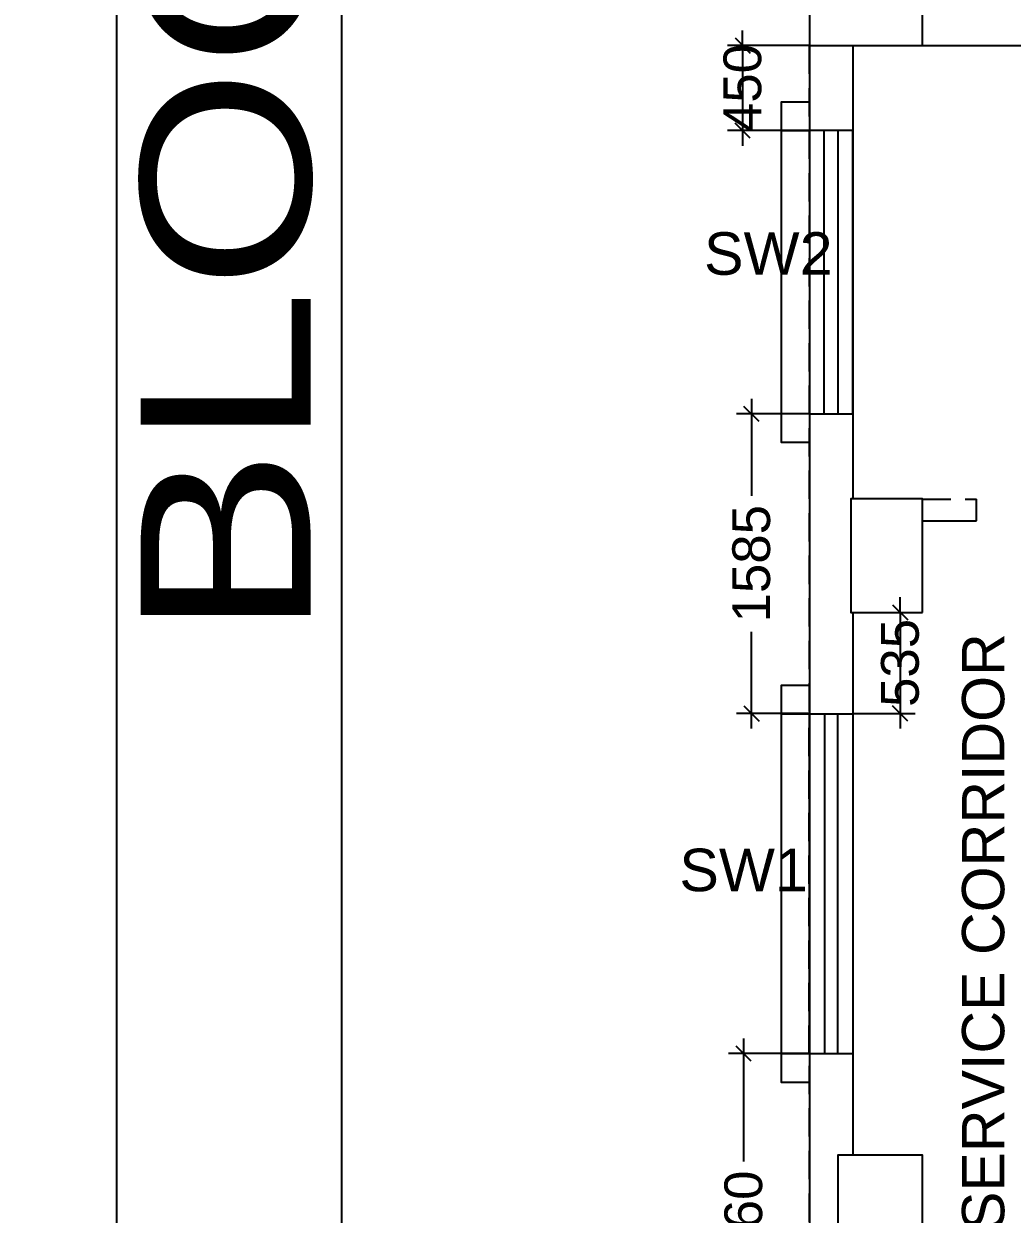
# Model space of a CAD drawing. Extents: x 6345096 to 6738923, y -6490958 to -6305885.
# Drawn here: x 6527889 to 6533124, y -6409655 to -6403355 of the extents above; entities that cross this region are included whole.
import ezdxf
from ezdxf.enums import TextEntityAlignment as Align

# ---------------------------------------------------------------- set-up
doc = ezdxf.new("R2010")
doc.units = 0
doc.header["$LTSCALE"] = 600
doc.header["$MEASUREMENT"] = 0
doc.header["$PDMODE"] = 35
doc.linetypes.add('HIDDEN', pattern=[0.375, 0.25, -0.125])
doc.layers.get('0').update_dxf_attribs({"linetype": 'CONTINUOUS'})
doc.layers.get('Defpoints').update_dxf_attribs({"linetype": 'CONTINUOUS'})
for name, color, linetype in [('BLOCKS-PROP', 2, 'CONTINUOUS'), ('chajja', 7, 'CONTINUOUS'), ('DIM', 8, 'CONTINUOUS'), ('Ele Proje.', 7, 'CONTINUOUS'), ('Fixed Glass', 171, 'CONTINUOUS'), ('HS', 251, 'CONTINUOUS'), ('joinery', 7, 'CONTINUOUS'), ('LA-column', 3, 'CONTINUOUS'), ('TEXT', 6, 'CONTINUOUS'), ('Walls', 7, 'CONTINUOUS'), ('WIN', 151, 'CONTINUOUS'), ('Working Dim', 5, 'CONTINUOUS')]:
    doc.layers.add(name, color=color, linetype=linetype)
doc.styles.add('ari', font='arial.ttf')
doc.styles.add('ARIAL', font='arial.ttf')
doc.styles.get("Standard").update_dxf_attribs({"font": 'romans.shx'})
doc.dimstyles.new('int. dim', dxfattribs={"dimtxt": 200, "dimasz": 80, "dimexe": 80, "dimexo": 0, "dimgap": 70, "dimtad": 0, "dimdec": 0, "dimzin": 12, "dimdsep": 46, "dimtxsty": 'ari', "dimblk": 'OBLIQUE', "dimcen": 2, "dimdle": 80, "dimclrd": 256, "dimclre": 256, "dimclrt": 6, "dimadec": 0, "dimazin": 0, "dimtfac": 1, "dimtdec": 0, "dimtix": 1, "dimtmove": 2, "dimatfit": 3, "dimfxl": 1, "dimtolj": 1, "dimtzin": 0, "dimlwd": -1, "dimlwe": -1, "dimarcsym": 0})
doc.dimstyles.new('STANDARD$0', dxfattribs={"dimscale": 0, "dimtxt": 150, "dimasz": 125, "dimexe": 0.75, "dimexo": 1, "dimgap": 25, "dimtad": 1, "dimdec": 0, "dimdsep": 46, "dimtxsty": 'Standard', "dimblk1": 'DOT', "dimblk2": 'DOT', "dimsah": 1, "dimcen": 2.5, "dimclrd": 1, "dimclre": 1, "dimclrt": 3, "dimadec": 0, "dimazin": 0, "dimtfac": 1, "dimtdec": 0, "dimtmove": 0, "dimatfit": 3, "dimldrblk": 'DOT', "dimfxl": 1, "dimtolj": 1, "dimtzin": 0, "dimarcsym": 0})

# ---------------------------------------------------------------- blocks, each defined once
blk = doc.blocks.new('_Oblique')
at = {"color": 0, "linetype": 'ByBlock', "lineweight": -2}
blk.add_line((-0.5, -0.5), (0.5, 0.5), dxfattribs=at)
blk = doc.blocks.new('*D334')
at = {"layer": 'Defpoints', "color": 0, "transparency": 16777216}
for p in [(6532049.4, -6403469.6, -10.3), (6531696, -6403919.7), (6532049.4, -6403919.7, -12.3)]:
    blk.add_point(p, dxfattribs=at)
at = {"layer": 'Working Dim', "transparency": 16777216}
for p, q in [((6531696, -6403469.6), (6531696, -6403389.6)), ((6532049.4, -6403469.6), (6531616, -6403469.6)), ((6531696, -6403469.6), (6531696, -6403919.7)), ((6532049.4, -6403919.7), (6531616, -6403919.7)), ((6531696, -6403919.7), (6531696, -6403999.7))]:
    blk.add_line(p, q, dxfattribs=at)
at = {"layer": 'Working Dim', "transparency": 16777216, "xscale": 80, "yscale": 80, "zscale": 80}
for p, rotation in [((6531696, -6403469.6), 270), ((6531696, -6403919.7), 90)]:
    blk.add_blockref('_Oblique', p, dxfattribs=dict(at, rotation=rotation))
at = {"layer": 'Working Dim', "color": 6, "transparency": 16777216, "insert": (6531696, -6403694.6), "char_height": 200, "attachment_point": 5, "rotation": 90, "style": 'ari'}
blk.add_mtext('\\A1;450', dxfattribs=at)
blk = doc.blocks.new('*D335')
at = {"layer": 'Defpoints', "color": 0, "transparency": 16777216}
for p in [(6532279.4, -6406469.7, -12.5), (6532279.4, -6407004.9, -12.5), (6532530.3, -6407004.9)]:
    blk.add_point(p, dxfattribs=at)
at = {"layer": 'Working Dim', "transparency": 16777216}
for p, q in [((6532530.3, -6406469.7), (6532530.3, -6406389.7)), ((6532279.4, -6406469.7), (6532610.3, -6406469.7)), ((6532530.3, -6406469.7), (6532530.3, -6407004.9)), ((6532279.4, -6407004.9), (6532610.3, -6407004.9)), ((6532530.3, -6407004.9), (6532530.3, -6407084.9))]:
    blk.add_line(p, q, dxfattribs=at)
at = {"layer": 'Working Dim', "transparency": 16777216, "xscale": 80, "yscale": 80, "zscale": 80}
for p, rotation in [((6532530.3, -6406469.7), 270), ((6532530.3, -6407004.9), 90)]:
    blk.add_blockref('_Oblique', p, dxfattribs=dict(at, rotation=rotation))
at = {"layer": 'Working Dim', "color": 6, "transparency": 16777216, "insert": (6532530.3, -6406737.3), "char_height": 200, "attachment_point": 5, "rotation": 90, "style": 'ari'}
blk.add_mtext('\\A1;535', dxfattribs=at)
blk = doc.blocks.new('*D336')
at = {"layer": 'Defpoints', "color": 0, "transparency": 16777216}
for p in [(6532049.4, -6405419.7, -15.1), (6531742.8, -6407004.9), (6532049.4, -6407004.9, -12.5)]:
    blk.add_point(p, dxfattribs=at)
at = {"layer": 'Working Dim', "transparency": 16777216}
for p, q in [((6531742.8, -6405339.7), (6531742.8, -6405852.3)), ((6532049.4, -6405419.7), (6531662.8, -6405419.7)), ((6531742.8, -6407084.9), (6531742.8, -6406572.3)), ((6532049.4, -6407004.9), (6531662.8, -6407004.9))]:
    blk.add_line(p, q, dxfattribs=at)
at = {"layer": 'Working Dim', "transparency": 16777216, "xscale": 80, "yscale": 80, "zscale": 80}
for p, rotation in [((6531742.8, -6405419.7), 90), ((6531742.8, -6407004.9), 270)]:
    blk.add_blockref('_Oblique', p, dxfattribs=dict(at, rotation=rotation))
at = {"layer": 'Working Dim', "color": 6, "transparency": 16777216, "insert": (6531742.8, -6406212.3), "char_height": 200, "attachment_point": 5, "rotation": 90, "style": 'ari'}
blk.add_mtext('\\A1;1585', dxfattribs=at)
blk = doc.blocks.new('*D337')
at = {"layer": 'Defpoints', "color": 0, "transparency": 16777216}
for p in [(6532049.4, -6408804.9, -12.6), (6531701, -6410664.5), (6532049.4, -6410664.5, -12.9)]:
    blk.add_point(p, dxfattribs=at)
at = {"layer": 'Working Dim', "transparency": 16777216}
for p, q in [((6531701, -6408724.9), (6531701, -6409375.8)), ((6532049.4, -6408804.9), (6531621, -6408804.9)), ((6531701, -6410744.5), (6531701, -6410093.6)), ((6532049.4, -6410664.5), (6531621, -6410664.5))]:
    blk.add_line(p, q, dxfattribs=at)
at = {"layer": 'Working Dim', "transparency": 16777216, "xscale": 80, "yscale": 80, "zscale": 80}
for p, rotation in [((6531701, -6408804.9), 90), ((6531701, -6410664.5), 270)]:
    blk.add_blockref('_Oblique', p, dxfattribs=dict(at, rotation=rotation))
at = {"layer": 'Working Dim', "color": 6, "transparency": 16777216, "insert": (6531701, -6409734.7), "char_height": 200, "attachment_point": 5, "rotation": 90, "style": 'ari'}
blk.add_mtext('\\A1;1860', dxfattribs=at)
blk = doc.blocks.new('*D468')
at = {"layer": 'Defpoints', "color": 0, "transparency": 16777216}
for p in [(6531899.4, -6337015.4, 5.1), (6528381.4, -6454873.9), (6532049.3, -6454873.9, 5.1)]:
    blk.add_point(p, dxfattribs=at)
at = {"layer": 'DIM', "color": 8, "transparency": 16777216}
for p, q in [((6528381.4, -6336715.4), (6528381.4, -6393995.7)), ((6531899.4, -6337015.4), (6528081.4, -6337015.4)), ((6528381.4, -6455173.9), (6528381.4, -6397893.5)), ((6532049.3, -6454873.9), (6528081.4, -6454873.9))]:
    blk.add_line(p, q, dxfattribs=at)
at = {"layer": 'DIM', "color": 8, "transparency": 16777216, "xscale": 300, "yscale": 300, "zscale": 300}
for p, rotation in [((6528381.4, -6337015.4), 90), ((6528381.4, -6454873.9), 270)]:
    blk.add_blockref('_Oblique', p, dxfattribs=dict(at, rotation=rotation))
at = {"layer": 'DIM', "color": 7, "transparency": 16777216, "insert": (6528381.4, -6395944.6), "char_height": 750, "attachment_point": 5, "rotation": 90, "style": 'ari'}
blk.add_mtext('\\A1;117.86m', dxfattribs=at)
blk = doc.blocks.new('*D1291')
at = {"layer": 'Defpoints', "color": 0, "transparency": 16777216}
for p in [(6529573.1, -6377494.5), (6532049.4, -6377494.5, 2.7), (6532049.4, -6414394.7, 2.7)]:
    blk.add_point(p, dxfattribs=at)
at = {"layer": 'DIM', "color": 8, "transparency": 16777216}
for p, q in [((6529573.1, -6377194.5), (6529573.1, -6394252)), ((6532049.4, -6377494.5), (6529273.1, -6377494.5)), ((6529573.1, -6414694.7), (6529573.1, -6397637.2)), ((6532049.4, -6414394.7), (6529273.1, -6414394.7))]:
    blk.add_line(p, q, dxfattribs=at)
at = {"layer": 'DIM', "color": 8, "transparency": 16777216, "xscale": 300, "yscale": 300, "zscale": 300}
for p, rotation in [((6529573.1, -6377494.5), 90), ((6529573.1, -6414394.7), 270)]:
    blk.add_blockref('_Oblique', p, dxfattribs=dict(at, rotation=rotation))
at = {"layer": 'DIM', "color": 7, "transparency": 16777216, "insert": (6529573.1, -6395944.6), "char_height": 750, "attachment_point": 5, "rotation": 90, "style": 'ari'}
blk.add_mtext('\\A1;36.90m', dxfattribs=at)
blk = doc.blocks.new('A$C2CD672AE')
at = {"layer": 'Ele Proje.', "color": 8, "linetype": 'HIDDEN'}
for points, elevation in [([(1730, 52654.2), (1580, 52654.2), (1580, 52504.2), (1730, 52504.2)], 0.3), ([(1730, 51004.2), (1580, 51004.2), (1580, 50854.2), (1730, 50854.2)], 0.3), ([(1730, 49568), (1580, 49568), (1580, 49418), (1730, 49418)], 2.8), ([(1730, 47618), (1580, 47618), (1580, 47468), (1730, 47468)], 2.8)]:
    blk.add_lwpolyline(points, dxfattribs=dict(at, elevation=elevation))
at = {"layer": 'Fixed Glass', "color": 8, "linetype": 'HIDDEN', "elevation": 2.8}
for points in [[(1730, 47618), (1730, 49418), (1960, 49418), (1960, 47618)], [(1811.3, 47618), (1811.3, 49418), (1878.7, 49418), (1878.7, 47618)]]:
    blk.add_lwpolyline(points, close=True, dxfattribs=at)
at = {"layer": 'Walls', "color": 8, "linetype": 'HIDDEN'}
for p, q in [((1730, 52954.3), (1730, 42029.2)), ((1960, 52954.3), (1960, 50554.3)), ((2330, 52954.2), (4199.9, 52954.2)), ((2329.9, 50554.2), (2614.9, 50554.2)), ((2614.9, 50439.2), (2614.9, 50554.2)), ((2329.9, 50439.2), (2614.9, 50439.2)), ((2479.9, 50439.2), (2614.9, 50439.2)), ((1960, 49954.3), (1960, 47081.6))]:
    blk.add_line(p, q, dxfattribs=at)

msp = doc.modelspace()

# ---------------------------------------------------------------- linework, layer by layer
at = {"layer": 'chajja', "color": 8}
for p, q in [((6531899.388, -6403919.664), (6531899.388, -6405419.664)), ((6531899.388, -6407005.936), (6531899.388, -6408805.936))]:
    msp.add_line(p, q, dxfattribs=at)
at = {"layer": 'Ele Proje.'}
for points, elevation in [([(6532049.388, -6403769.664), (6531899.389, -6403769.664), (6531899.389, -6403919.664), (6532049.388, -6403919.664)], 0.273), ([(6532049.387, -6405419.664), (6531899.388, -6405419.664), (6531899.388, -6405569.664), (6532049.387, -6405569.664)], 0.273), ([(6532049.387, -6406855.936), (6531899.388, -6406855.936), (6531899.388, -6407005.936), (6532049.387, -6407005.936)], 2.751), ([(6532049.387, -6408805.936), (6531899.388, -6408805.936), (6531899.388, -6408955.936), (6532049.387, -6408955.936)], 2.751)]:
    msp.add_lwpolyline(points, dxfattribs=dict(at, elevation=elevation))
at = {"layer": 'Fixed Glass', "elevation": 2.751}
for points in [[(6532049.388, -6408805.936), (6532049.388, -6407005.936), (6532279.388, -6407005.936), (6532279.389, -6408805.936)], [(6532130.729, -6408805.936), (6532130.729, -6407005.936), (6532198.048, -6407005.936), (6532198.048, -6408805.936)]]:
    msp.add_lwpolyline(points, close=True, dxfattribs=at)
at = {"layer": 'LA-column', "color": 2}
for points in [[(6532049.388, -6403469.623), (6532649.389, -6403469.623), (6532649.389, -6403089.623), (6532049.388, -6403089.623)], [(6532649.388, -6406469.661), (6532649.388, -6405869.661), (6532269.388, -6405869.661), (6532269.388, -6406469.661)]]:
    msp.add_lwpolyline(points, close=True, dxfattribs=at)
at = {"layer": 'LA-column', "color": 2, "elevation": 4.276}
msp.add_lwpolyline([(6532649.388, -6409942.275), (6532649.388, -6409342.275), (6532199.388, -6409342.275), (6532199.388, -6409942.275)], close=True, dxfattribs=at)
at = {"layer": 'Walls', "linetype": 'Continuous'}
for p, q in [((6532049.388, -6403469.589), (6532049.388, -6414394.742)), ((6532279.389, -6403469.589), (6532279.389, -6405869.632)), ((6532649.389, -6403469.66), (6534519.29, -6403469.66)), ((6532279.389, -6406469.632), (6532279.389, -6409342.275))]:
    msp.add_line(p, q, dxfattribs=at)
at = {"layer": 'WIN', "linetype": 'Continuous', "elevation": 0.273}
for points in [[(6532049.388, -6405419.664), (6532279.389, -6405419.664), (6532279.389, -6403919.664), (6532049.388, -6403919.664)], [(6532126.389, -6405419.664), (6532202.389, -6405419.664), (6532202.389, -6403919.664), (6532126.389, -6403919.664)]]:
    msp.add_lwpolyline(points, close=True, dxfattribs=at)

# ---------------------------------------------------------------- block references
at = {"layer": 'HS'}
msp.add_blockref('A$C2CD672AE', (6530319.294, -6456423.902, 8.17), dxfattribs=at)

# ---------------------------------------------------------------- texts
at = {"layer": 'BLOCKS-PROP', "color": 10, "style": 'ARIAL', "width": 1.2}
msp.add_text('BLOCK - B4', height=900, rotation=90, dxfattribs=at).set_placement((6529408.114, -6402456.991, 2.39), align=Align.CENTER)
at = {"layer": 'joinery', "style": 'ari'}
for s, p in [('SW2', (6531831.882, -6404682.873, 0.273)), ('SW1', (6531701.401, -6407945.273, 3.447))]:
    msp.add_text(s, height=225, dxfattribs=at).set_placement(p, align=Align.CENTER)
at = {"layer": 'TEXT', "color": 7, "style": 'ARIAL'}
msp.add_text('1200 mmm WIDE SERVICE CORRIDOR', height=224, rotation=90, dxfattribs=at).set_placement((6533081.749, -6409439.729, 4.056), align=Align.CENTER)

# ---------------------------------------------------------------- dimensions: what is measured, and where the dimension line sits
at = {"layer": 'DIM'}
for base, p1, p2, angle, picture, middle in [((6528381.422, -6454873.885), (6531899.389, -6337015.366, 5.131), (6532049.301, -6454873.885, 5.131), 90, '*D468', (6528381.422, -6395944.625)), ((6529573.102, -6377494.514, -2.749), (6532049.388, -6414394.742), (6532049.388, -6377494.514), 270, '*D1291', (6529573.102, -6395944.628, -2.749))]:
    dim = msp.add_linear_dim(base=base, p1=p1, p2=p2, angle=angle, dimstyle='STANDARD$0', override={"dimscale": 1, "dimtxt": 750, "dimasz": 300, "dimexe": 300, "dimexo": 0, "dimgap": 1, "dimtad": 0, "dimdec": 2, "dimlfac": 0.001, "dimzin": 0, "dimpost": 'm', "dimtxsty": 'ari', "dimblk1": 'Oblique', "dimblk2": 'Oblique', "dimcen": 0, "dimdle": 300, "dimclrd": 8, "dimclre": 8, "dimclrt": 7, "dimadec": 2, "dimtdec": 2, "dimtmove": 2, "dimfxl": 0.75, "dimfrac": 1, "dimlwd": 65535, "dimlwe": 65535}, dxfattribs=at)
    dim.commit()
    dim.dimension.update_dxf_attribs({"geometry": picture, "text_midpoint": middle})
at = {"layer": 'Working Dim', "color": 6}
for base, p1, p2, picture, middle in [((6531695.981, -6403919.664, 15.404), (6532049.388, -6403469.623, 5.131), (6532049.388, -6403919.664, 3.148), '*D334', (6531695.981, -6403694.643, 15.404)), ((6531742.79, -6407004.936, 15.404), (6532049.387, -6405419.664, 0.273), (6532049.388, -6407004.936, 2.911), '*D336', (6531742.79, -6406212.3, 15.404)), ((6532530.268, -6407004.936, 15.404), (6532279.389, -6406469.665, 2.952), (6532279.389, -6407004.936, 2.911), '*D335', (6532530.268, -6406737.301, 15.404)), ((6531700.973, -6410664.475, 15.404), (6532049.388, -6408804.936, 2.772), (6532049.388, -6410664.475, 2.468), '*D337', (6531700.973, -6409734.706, 15.404))]:
    dim = msp.add_linear_dim(base=base, p1=p1, p2=p2, angle=270, dimstyle='int. dim', override={"dimtxt": 200, "dimarcsym": 1}, dxfattribs=at)
    dim.commit()
    dim.dimension.update_dxf_attribs({"geometry": picture, "text_midpoint": middle})

doc.saveas('drawing.dxf')
